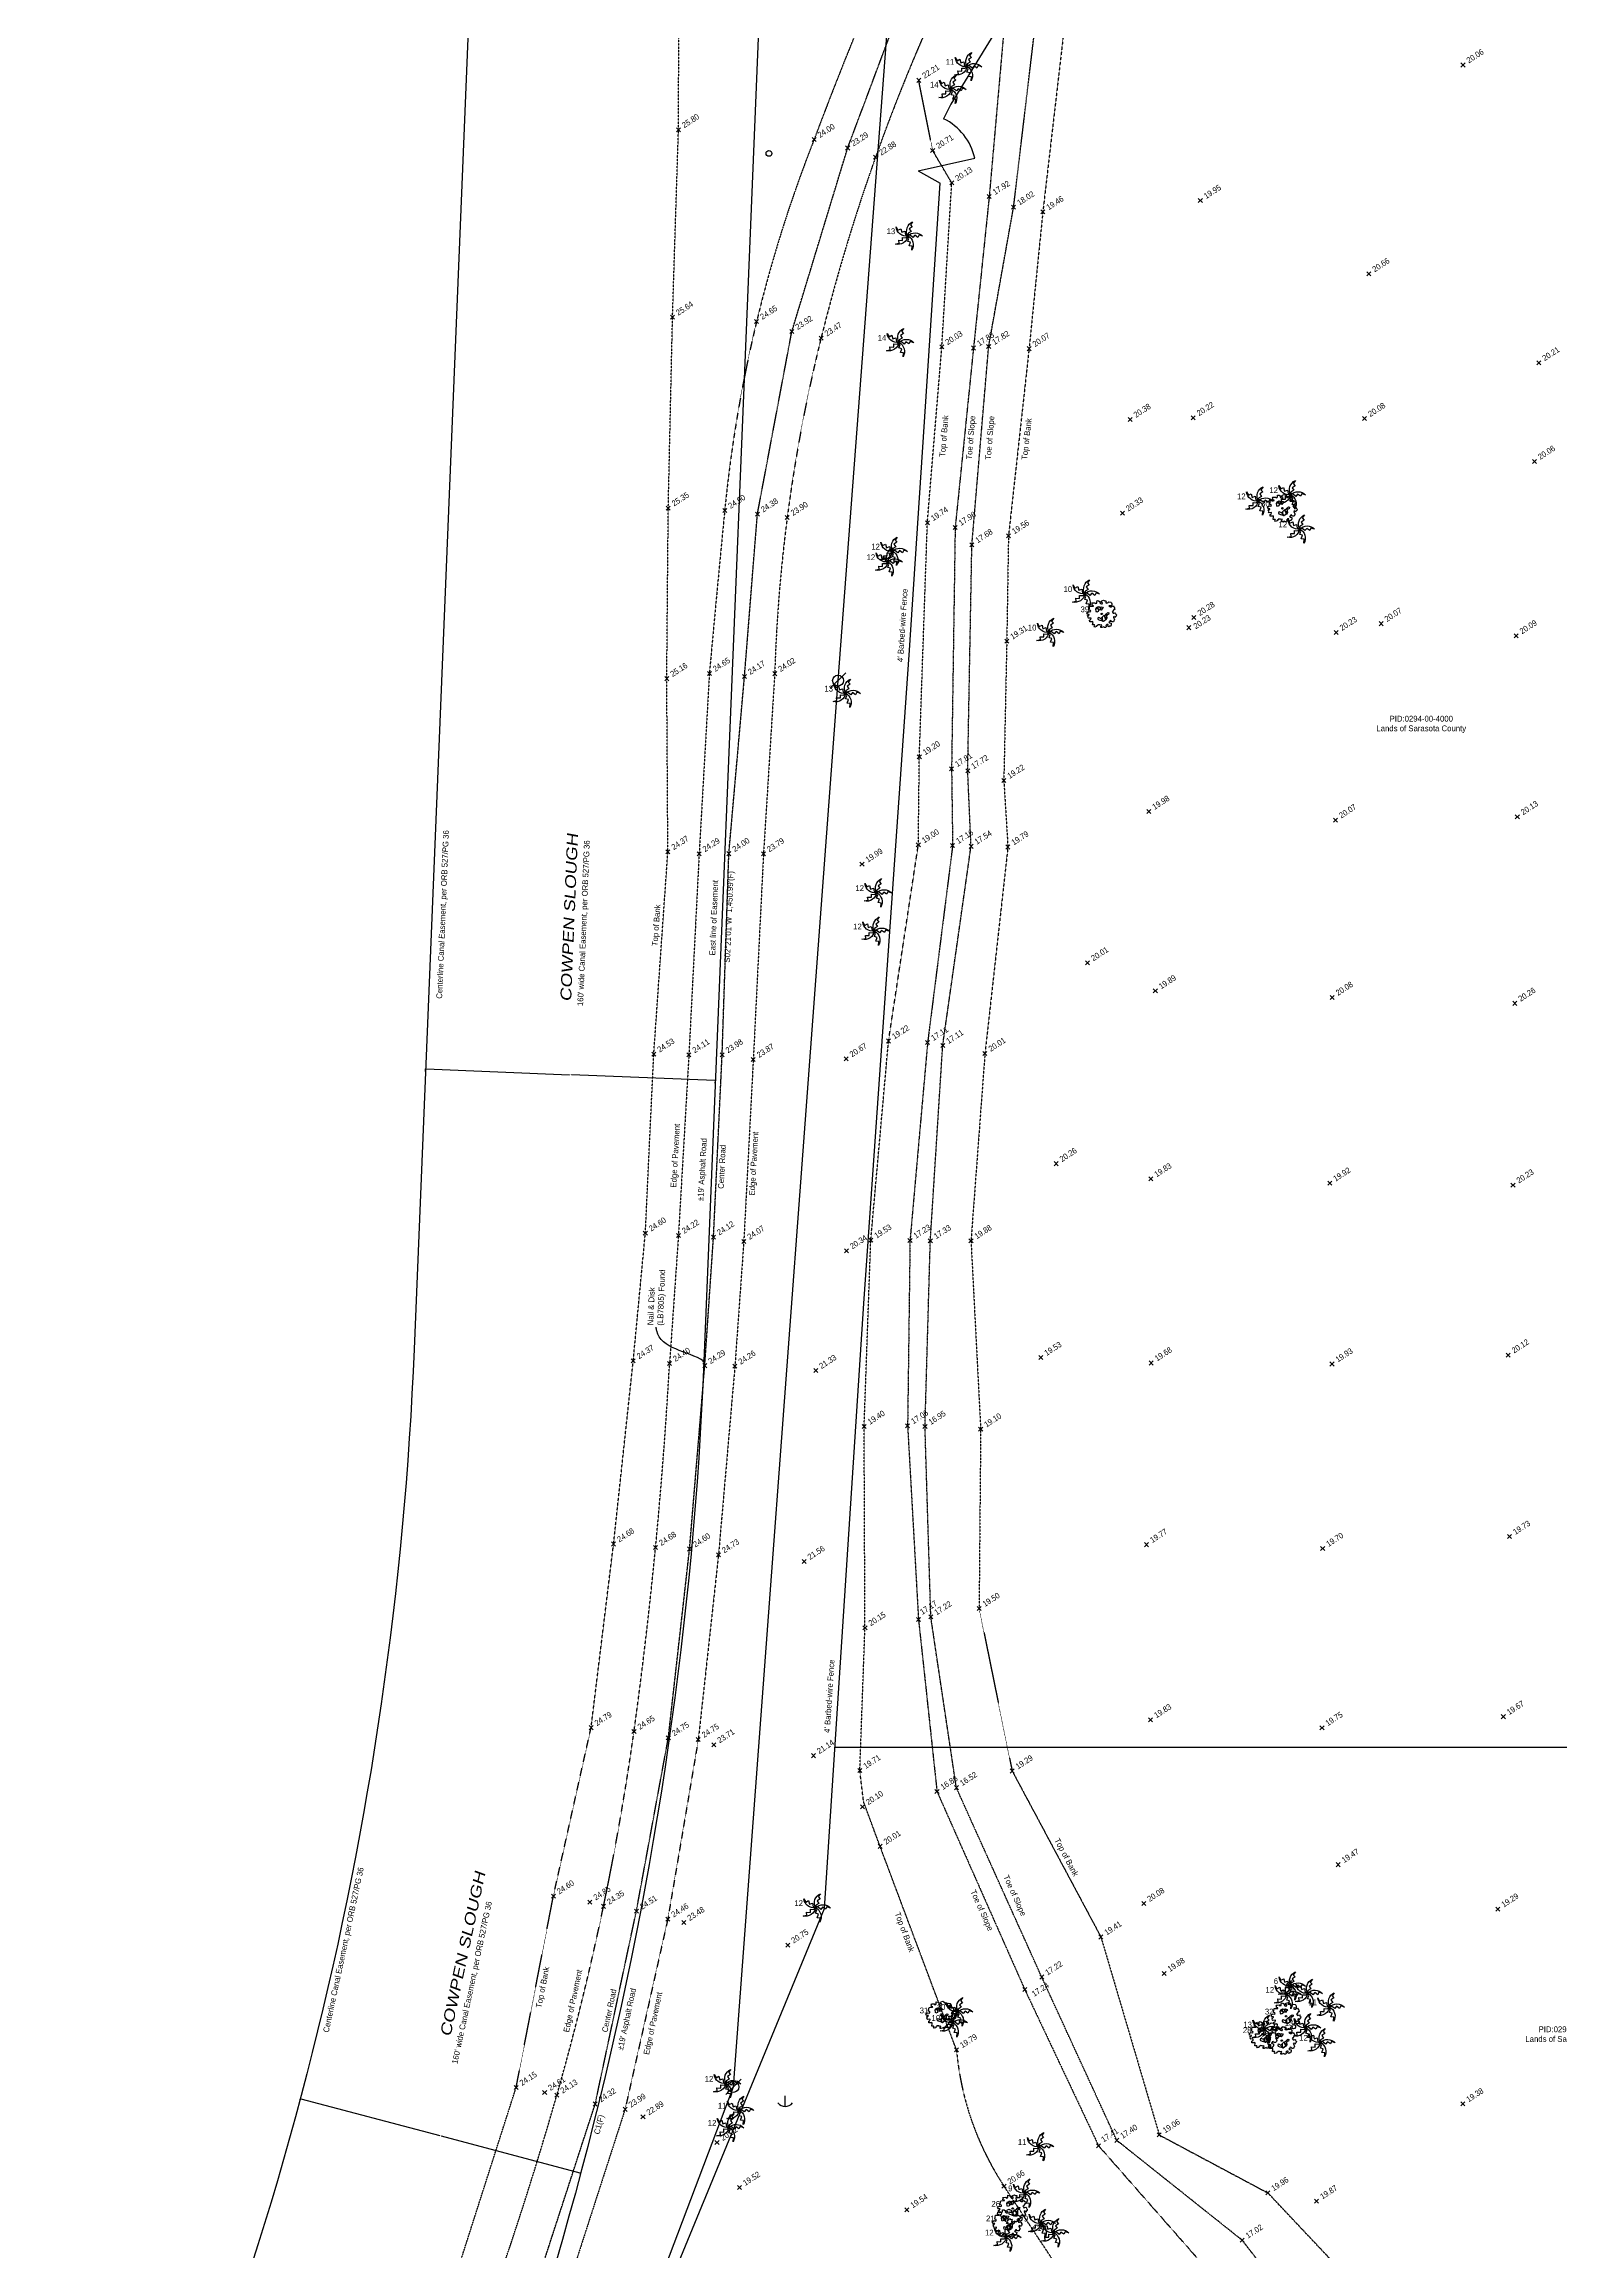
# Model space of a CAD drawing. Header units: inches. Extents: x -625442 to 34963, y -27993 to 66986.
# Drawn here: x -460520 to -455500, y 35919 to 43224 of the extents above; entities that cross this region are included whole.
import ezdxf
from ezdxf.enums import TextEntityAlignment as Align

# ---------------------------------------------------------------- set-up
doc = ezdxf.new("R2010")
doc.units = ezdxf.units.IN
doc.header["$LTSCALE"] = 0.5
doc.header["$MEASUREMENT"] = 0
doc.header["$PDMODE"] = 35
for name, pattern in [('CENTER2', [1.125, 0.75, -0.125, 0.125, -0.125]), ('DASHED2', [0.375, 0.25, -0.125]), ('DIVIDE2', [0.625, 0.25, -0.125, 0, -0.125, 0, -0.125])]:
    doc.linetypes.add(name, pattern=pattern)
for name, color, linetype in [('A-DOOR', 51, 'Continuous'), ('BOUNDARY', 7, 'Continuous'), ('CL_ROAD', 227, 'CENTER2'), ('EASEMENT', 7, 'Continuous'), ('EDGE OF PAVEMENT', 253, 'DASHED2'), ('FENCE', 7, 'FEN_LINE'), ('GUY WIRE', 10, 'Continuous'), ('OVERHEAD WIRE', 251, 'OHE_POWER_LINE'), ('POWER POLE WOODMARK', 2, 'Continuous'), ('SPOT ELEVATION TEXT', 252, 'Continuous'), ('SURVEY MONUMENTS', 1, 'Continuous'), ('TEXT', 7, 'Continuous'), ('TOE OF SLOPE', 36, 'DIVIDE2'), ('TOP OF BANK', 252, 'DASHED2'), ('Trees-Anno', 43, 'Continuous'), ('TreesMARK', 46, 'Continuous')]:
    doc.layers.add(name, color=color, linetype=linetype)
doc.styles.add('BLDG', font='IC-Romans.shx', dxfattribs={"width": 0.8})
doc.styles.add('BRG', font='swissc.ttf', dxfattribs={"width": 1.5, "oblique": 8})
doc.styles.add('ROMANS', font='ROMANS.SHX', dxfattribs={"height": 0.2})
doc.styles.get("Standard").update_dxf_attribs({"font": 'Arial.ttf'})
doc.styles.add('TXT', font='IC-Romans.shx')
doc.linetypes.add('FEN_LINE', pattern='A,0.5,-0.2,[" X ",Standard,S=0.1,R=0,X=-0.1,Y=-0.05],-0.25', length=0.95)
doc.linetypes.add('OHE_POWER_LINE', pattern='A,0.43,["OE",ROMANS,S=0.07,R=0,X=0,Y=-0.036398],0.009979,-0.121091', length=0.56107)
doc.dimstyles.new('20 SCALE', dxfattribs={"dimtxt": 1.6, "dimasz": 2, "dimexe": 0.18, "dimexo": 0.0625, "dimgap": 0.04, "dimtad": 0, "dimdec": 1, "dimzin": 0, "dimdsep": 46, "dimtxsty": 'BLDG', "dimcen": 0.09, "dimaunit": 1, "dimadec": 4, "dimazin": 0, "dimtfac": 1, "dimtdec": 1, "dimtofl": 0, "dimtmove": 2, "dimatfit": 3, "dimfxl": 1, "dimtolj": 1, "dimtzin": 0, "dimarcsym": 0})

# ---------------------------------------------------------------- blocks, each defined once
blk = doc.blocks.new('SPT10')
at = {"color": 0, "linetype": 'Continuous'}
for p, q in [((-0.35, -0.35), (0.35, 0.35)), ((0.35, -0.35), (-0.35, 0.35))]:
    blk.add_line(p, q, dxfattribs=at)
blk = doc.blocks.new('SPT4')
at = {"color": 0, "linetype": 'Continuous'}
blk.add_circle((0, 0), 0.5, dxfattribs=at)
blk = doc.blocks.new('SPT3')
at = {"color": 0, "linetype": 'ByBlock', "const_width": 0.25, "flags": 128}
blk.add_lwpolyline([(-0.125, 0, 1), (0.125, 0, 1)], format="xyb", close=True, dxfattribs=at)
blk = doc.blocks.new('TREE11')
at = {"linetype": 'Continuous'}
for p, q in [((-0.134, 0.178), (-0.184, 0.176)), ((-0.156, 0.177), (-0.179, 0.211)), ((-0.132, 0.24), (-0.134, 0.178)), ((-0.134, 0.178), (-0.103, 0.129)), ((-0.094, 0.242), (-0.047, 0.184)), ((-0.034, 0.247), (-0.058, 0.14)), ((0.006, -0.194), (-0.03, -0.231)), ((0.008, -0.119), (0.006, -0.244)), ((0.008, -0.167), (0.027, -0.23)), ((0.027, -0.23), (0.058, -0.256)), ((0.065, -0.059), (0.113, -0.104)), ((0.096, -0.089), (0.115, -0.156)), ((0.113, -0.104), (0.17, -0.108)), ((0.115, -0.156), (0.157, -0.173)), ((0.141, -0.107), (0.163, -0.133))]:
    blk.add_line(p, q, dxfattribs=at)
for points in [[(-0.04, 0.357), (-0.015, 0.344), (0.008, 0.351), (0.028, 0.361), (0.015, 0.389), (-0.027, 0.402), (-0.019, 0.434), (0.006, 0.451), (0.063, 0.474), (0.102, 0.449), (0.138, 0.447), (0.147, 0.41), (0.136, 0.393), (0.141, 0.378), (0.17, 0.37), (0.196, 0.378), (0.22, 0.391), (0.243, 0.415), (0.313, 0.402), (0.339, 0.381), (0.35, 0.351), (0.344, 0.329), (0.34, 0.28), (0.289, 0.282), (0.248, 0.275), (0.265, 0.252), (0.293, 0.244), (0.328, 0.244), (0.361, 0.265), (0.39, 0.275), (0.412, 0.246), (0.437, 0.224), (0.433, 0.195), (0.446, 0.154), (0.413, 0.148), (0.388, 0.092), (0.354, 0.079), (0.368, 0.058), (0.388, 0.027), (0.422, 0.031), (0.457, 0.043), (0.483, 0.016), (0.474, 0.001), (0.503, -0.026), (0.494, -0.071), (0.476, -0.084), (0.45, -0.136), (0.429, -0.087), (0.398, -0.104), (0.399, -0.119), (0.44, -0.196), (0.432, -0.226), (0.411, -0.238), (0.409, -0.268), (0.363, -0.268), (0.329, -0.255), (0.315, -0.23), (0.28, -0.238), (0.276, -0.273), (0.246, -0.282), (0.266, -0.303), (0.327, -0.315), (0.32, -0.365), (0.306, -0.423), (0.28, -0.423), (0.248, -0.44), (0.207, -0.421), (0.216, -0.36), (0.179, -0.362), (0.166, -0.381), (0.14, -0.4), (0.162, -0.419), (0.138, -0.464), (0.091, -0.464), (0.072, -0.441), (0.001, -0.467), (-0.033, -0.467), (-0.028, -0.422), (-0.003, -0.413), (-0.014, -0.379), (-0.063, -0.389), (-0.062, -0.374), (-0.141, -0.37), (-0.149, -0.404), (-0.177, -0.406), (-0.18, -0.435), (-0.24, -0.45), (-0.26, -0.42), (-0.236, -0.405), (-0.254, -0.38), (-0.315, -0.38), (-0.303, -0.291), (-0.316, -0.259), (-0.349, -0.272), (-0.418, -0.27), (-0.422, -0.212), (-0.383, -0.196), (-0.372, -0.151), (-0.384, -0.142), (-0.455, -0.151), (-0.484, -0.125), (-0.473, -0.106), (-0.49, -0.053), (-0.458, -0.053), (-0.439, -0.033), (-0.432, -0.017), (-0.493, -0.016), (-0.518, 0.028), (-0.497, 0.053), (-0.45, 0.082), (-0.409, 0.069), (-0.382, 0.08), (-0.388, 0.119), (-0.437, 0.131), (-0.412, 0.266), (-0.287, 0.27), (-0.282, 0.283), (-0.337, 0.3), (-0.331, 0.357), (-0.341, 0.379), (-0.305, 0.383), (-0.238, 0.387), (-0.216, 0.358), (-0.176, 0.368), (-0.17, 0.404), (-0.164, 0.459), (-0.113, 0.45), (-0.059, 0.418), (-0.073, 0.387)], [(-0.118, 0.258), (-0.067, 0.236), (-0.022, 0.249), (0.027, 0.23), (0.047, 0.196), (0.015, 0.181), (-0.022, 0.128), (-0.087, 0.145), (-0.114, 0.117), (-0.121, 0.09), (-0.174, 0.064), (-0.194, 0.1), (-0.201, 0.17), (-0.18, 0.224), (-0.136, 0.243)], [(0.014, -0.114), (0.079, -0.044), (0.118, -0.048), (0.163, 0.008), (0.206, 0.048), (0.241, 0.034), (0.227, -0.023), (0.185, -0.025), (0.166, -0.07), (0.171, -0.149), (0.145, -0.196), (0.088, -0.232), (0.048, -0.263), (-0.004, -0.237), (-0.053, -0.224), (-0.108, -0.207), (-0.126, -0.167), (-0.115, -0.115), (-0.029, -0.154)]]:
    blk.add_lwpolyline(points, close=True, dxfattribs=at)
blk.add_circle((0, 0), 0.0248, dxfattribs=at)
blk = doc.blocks.new('TR_PALM')
at = {"flags": 128}
blk.add_lwpolyline([(0, 0, -0.423359), (0.213, -0.004), (0.161, 0.014), (0.143, -0.022), (0.101, 0.009), (0.074, -0.024), (0.035, 0.008), (0, 0.001, -0.425081), (0.059, -0.206), (0.064, -0.148), (0.021, -0.143), (0.04, -0.091), (-0.001, -0.08), (0.016, -0.032), (0.001, 0, -0.432562), (-0.179, -0.119), (-0.124, -0.106), (-0.129, -0.064), (-0.075, -0.066), (-0.075, -0.022), (-0.024, -0.026), (0, 0, -0.439984), (-0.168, 0.13), (-0.142, 0.082), (-0.101, 0.103), (-0.088, 0.051), (-0.045, 0.066), (-0.035, 0.015), (-0.001, 0.001, -0.429715), (0.069, 0.202), (0.037, 0.16), (0.064, 0.129), (0.021, 0.1), (0.046, 0.063), (0.003, 0.038), (-0.001, 0.001)], format="xyb", dxfattribs=at)
blk = doc.blocks.new('TREE9')
at = {"xscale": 2.399999904, "yscale": 2.399999904, "zscale": 2.399999904}
blk.add_blockref('TR_PALM', (-0.001, -0.001), dxfattribs=at)
blk = doc.blocks.new('SPT28')
at = {"color": 0, "linetype": 'Continuous'}
blk.add_line((0.53, 0.53), (-0.53, -0.53), dxfattribs=at)
blk.add_circle((0, 0), 0.375, dxfattribs=at)
blk = doc.blocks.new('SPT51')
at = {"color": 0, "linetype": 'Continuous'}
blk.add_line((0, 0), (0, 0.375), dxfattribs=at)
blk.add_arc((0, 0.3125), 0.3125, 216.869898, 323.130102, dxfattribs=at)
blk = doc.blocks.new('*D761')
at = {"layer": 'DEFPOINTS', "color": 0, "transparency": 16777216}
for p in [(-459257.6, 39824.9), (-458298.4, 39785.5), (-458298.1, 39794.3)]:
    blk.add_point(p, dxfattribs=at)
at = {"layer": 'TEXT', "color": 0, "lineweight": -2, "transparency": 16777216}
for p, q in [((-459257.6, 39824.9), (-459257.2, 39833.8)), ((-459255.3, 39833.6), (-458780.5, 39814.1)), ((-458300.1, 39794.4), (-458774.8, 39813.8)), ((-458298.4, 39785.6), (-458298.1, 39794.5))]:
    blk.add_line(p, q, dxfattribs=at)
at = {"layer": 'TEXT', "color": 0, "transparency": 16777216}
for points in [[(-459255.2, 39833.9), (-459255.3, 39833.2), (-459257.3, 39833.6)], [(-458300, 39794.7), (-458300.1, 39794), (-458298.1, 39794.3)]]:
    blk.add_solid(points, dxfattribs=at)
at = {"layer": 'TEXT', "color": 0, "transparency": 16777216, "insert": (-458777.7, 39814), "char_height": 1.6, "attachment_point": 5, "rotation": 357.64962, "style": 'BLDG'}
blk.add_mtext("\\A1;960.0'", dxfattribs=at)
blk = doc.blocks.new('*D762')
at = {"layer": 'DEFPOINTS', "color": 0, "transparency": 16777216}
for p in [(-459672.4, 36423.5), (-459671.6, 36426.4), (-458744.7, 36176.3)]:
    blk.add_point(p, dxfattribs=at)
at = {"layer": 'TEXT', "color": 0, "lineweight": -2, "transparency": 16777216}
for p, q in [((-459672.3, 36423.6), (-459671.6, 36426.5)), ((-459669.7, 36425.8), (-459210.5, 36303.5)), ((-458745.9, 36179.6), (-459205.1, 36302)), ((-458744.7, 36176.4), (-458743.9, 36179.3))]:
    blk.add_line(p, q, dxfattribs=at)
at = {"layer": 'TEXT', "color": 0, "transparency": 16777216}
for points in [[(-459669.6, 36426.2), (-459669.8, 36425.5), (-459671.6, 36426.4)], [(-458745.8, 36180), (-458746, 36179.3), (-458744, 36179.1)]]:
    blk.add_solid(points, dxfattribs=at)
at = {"layer": 'TEXT', "color": 0, "transparency": 16777216, "insert": (-459207.8, 36302.7), "char_height": 1.6, "attachment_point": 5, "rotation": 345.07681, "style": 'BLDG'}
blk.add_mtext("\\A1;960.0'", dxfattribs=at)

msp = doc.modelspace()

# ---------------------------------------------------------------- linework, layer by layer
at = {"layer": 'A-DOOR', "ltscale": 0.5}
msp.add_line((-457627.00306, 42804.72653), (-457439.68169, 42846.85374), dxfattribs=at)
msp.add_arc((-457627.00306, 42804.72653), 192, 12.67453218, 63.966739828, dxfattribs=at)
at = {"layer": 'BOUNDARY'}
msp.add_lwpolyline([(-455220.80268, 64043.88481), (-455998.24827, 63093.9977, 0.1626301766), (-458581.27069, 56302.95768), (-459295.33756, 38905.7259, -0.1030827088), (-460436.51138, 34369.63044), (-464041.13928, 26943.56825, -0.0480698895), (-465759.29655, 24128.35616), (-472751.13138, 14816.23434, -0.0821429728), (-475452.61013, 12233.93995), (-476282.58151, 11667.43194, -0.0683606838), (-479075.16348, 10275.42918), (-484667.80823, 8385.33493, -0.0559828453), (-486544.08142, 7977.44989), (-486582.75851, 7973.48282, 0.1646773725), (-490598.35836, 6138.4667), (-491667.98157, 5131.84879, 0.0898707178), (-494097.89113, 1844.09453)], format="xyb", dxfattribs=at)
at = {"layer": 'CL_ROAD'}
msp.add_lwpolyline([(-458926.27925, 35700.16904), (-458695.84047, 36408.25936), (-458559.69212, 37045.92477), (-458453.80653, 37619.86519), (-458383.53187, 38244.59365), (-458333.32313, 38851.31957), (-458304.36464, 39276.83855), (-458275.81935, 39879.6829), (-458253.57625, 40545.44465), (-458201.82979, 41131.75021), (-458159.04233, 41669.09914), (-458045.20839, 42272.9492), (-457860.33237, 42880.48294), (-457673.76013, 43378.02317), (-457413.99095, 43910.06809), (-457157.20652, 44420.2183), (-456872.01844, 44922.55196), (-456553.58045, 45457.47802), (-456239.18243, 46008.81911), (-455926.08557, 46522.71261), (-455621.94092, 47050.88259), (-455305.62095, 47595.29319), (-454036.78983, 49768.75315)], dxfattribs=at)
at = {"layer": 'EASEMENT'}
msp.add_lwpolyline([(-455255.35094, 62485.96518, 0.1626301766), (-457622.07832, 56263.58777), (-458336.14519, 38866.35599, -0.1030827088), (-459572.87769, 33950.42063), (-463177.50559, 26524.35845, -0.0480698895), (-464991.60308, 23551.94768), (-471983.43791, 14239.82586, -0.0821429728), (-474911.40353, 11441.03679), (-475741.37491, 10874.52878, -0.0683606838), (-478767.79985, 9365.96362), (-484360.4446, 7475.86938, -0.0559828453), (-486446.12912, 7022.46018), (-486484.80621, 7018.49311, 0.1646773725), (-489940.43815, 5439.36656), (-491010.06136, 4432.74865, 0.0898707178), (-493236.49712, 1420.3017)], format="xyb", dxfattribs=at)
at = {"layer": 'EDGE OF PAVEMENT'}
for points in [[(-454126.03137, 49815.05544), (-455404.29911, 47667.05527), (-455728.07342, 47109.8747), (-456024.20693, 46595.50857), (-456333.98377, 46062.46539), (-456643.12442, 45537.00442), (-456959.83065, 44972.50398), (-457243.67133, 44478.09927), (-457522.69639, 43953.73989, 0.0244675236), (-457971.5011, 42908.22346, 0.0696473211), (-458267.30235, 41681.14227, 0.0018482542), (-458318.04177, 41141.68924), (-458351.95495, 40545.1337), (-458385.86374, 39879.72089), (-458420.53965, 39282.29883), (-458449.84846, 38858.60696, -0.020264375), (-458567.42077, 37640.92735, -0.0347797145), (-458822.87531, 36437.17716, -0.0154318935), (-459047.19097, 35735.71479)], [(-453949.1308, 49711.13197), (-455211.73491, 47549.47203), (-455539.347, 46988.94751), (-455841.96208, 46472.3327), (-456147.71419, 45951.06432), (-456465.27932, 45412.48266), (-456781.02202, 44868.77143), (-457069.99376, 44369.07286), (-457324.57094, 43870.75507), (-457569.20465, 43342.64368, 0.0456846101), (-457948.50551, 42251.3298, 0.0533268061), (-458101.80605, 41141.1948), (-458139.00262, 40544.77147), (-458172.80801, 39864.23708), (-458204.18749, 39262.33797), (-458233.66771, 38849.20377), (-458287.93025, 38225.18856), (-458354.76576, 37614.2281), (-458455.73223, 37019.90161), (-458597.1404, 36390.54701), (-458832.59079, 35661.54562)]]:
    msp.add_lwpolyline(points, format="xyb", dxfattribs=at)
at = {"layer": 'FENCE'}
msp.add_line((-457902.57018, 37588.84306), (-454150.56715, 37588.84306), dxfattribs=at)
for points in [[(-455628.58849, 46274.53893), (-457346.9072, 43305.86017), (-457519.28252, 43025.26136), (-457542.73564, 42977.2461)], [(-458993.44115, 30824.50645), (-460360.9494, 31239.60012), (-459303.64875, 33777.85477), (-458562.07734, 35537.54031), (-457937.55289, 37055.09066), (-457806.37529, 39056.54679), (-457655.26042, 41219.26017), (-457554.34276, 42763.95999)], [(-457627.00306, 42804.72653), (-457554.34276, 42763.95999)]]:
    msp.add_lwpolyline(points, dxfattribs=at)
at = {"layer": 'OVERHEAD WIRE'}
msp.add_lwpolyline([(-456603.2799, 30334.37478), (-459965.50712, 31904.49087), (-458238.50498, 36464.53545), (-457892.33383, 41118.22265), (-457570.38244, 45371.53407)], dxfattribs=at)
at = {"layer": 'TOE OF SLOPE'}
for points in [[(-456243.04846, 35557.48061), (-456554.76097, 35957.38258), (-456969.7494, 36287.87307), (-457218.15437, 36828.33877), (-457500.65129, 37454.87388), (-457585.16022, 38019.79661), (-457604.40933, 38649.70463), (-457586.85261, 39264.62612), (-457545.81302, 39910.27668), (-457452.1092, 40569.79594), (-457463.12521, 40819.85115), (-457449.27878, 41567.32125), (-457393.72404, 42223.31226), (-457311.18315, 42684.98895), (-457241.67457, 43268.32996), (-457072.36569, 43686.64288), (-456755.88287, 43899.92493), (-456376.2727, 43873.11209), (-455789.21613, 43844.4665), (-455528.41018, 43772.98188)], [(-457338.56477, 43327.13034), (-457391.94622, 42719.68814), (-457443.9908, 42218.79365), (-457504.64196, 41624.92219), (-457516.52424, 40826.49475), (-457513.02105, 40572.2628), (-457595.80126, 39920.44142), (-457654.08359, 39265.89481), (-457662.07129, 38652.15829), (-457626.01447, 38011.07634), (-457564.70652, 37442.05452), (-457274.3168, 36786.80141), (-457030.02076, 36269.88762), (-456624.70658, 35808.29825)]]:
    msp.add_lwpolyline(points, dxfattribs=at)
at = {"layer": 'TOP OF BANK'}
for points in [[(-459177.25322, 35776.08766), (-458957.64349, 36462.59911), (-458834.24625, 37096.32899), (-458709.5107, 37653.44033), (-458635.08596, 38261.29187), (-458569.98213, 38867.27201), (-458529.93423, 39289.75173), (-458502.09804, 39881.91553), (-458455.34826, 40551.90319), (-458459.12161, 41124.65555), (-458454.11944, 41689.03926), (-458439.99549, 42320.36677), (-458420.33686, 42940.89611), (-458418.86035, 43344.05874), (-458398.58727, 43898.1151)], [(-457147.22242, 43249.04301), (-457214.51502, 42669.28126), (-457260.07486, 42216.49218), (-457328.1875, 41597.11566), (-457333.87618, 41248.42889), (-457343.61526, 40787.83696), (-457330.05528, 40567.54929), (-457406.04393, 39884.59469), (-457452.26662, 39264.61154), (-457420.24953, 38641.51166), (-457425.43995, 38047.61921), (-457316.05855, 37510.12092), (-457022.33877, 36960.74134), (-456829.10914, 36305.77726), (-456470.02823, 36114.20339), (-455658.28989, 35253.11098)]]:
    msp.add_lwpolyline(points, dxfattribs=at)
msp.add_lwpolyline([(-456971.78602, 35575.20639), (-457343.06698, 36136.52075, -0.1251289823), (-457500.25071, 36587.43409), (-457753.09024, 37260.71636), (-457807.6403, 37408.18184), (-457820.16355, 37511.38742), (-457803.10137, 37984.1055), (-457805.91432, 38650.3997), (-457783.8878, 39266.50555), (-457725.13098, 39925.56248), (-457626.54382, 40574.30943), (-457623.2655, 40865.85327), (-457596.59876, 41640.55164), (-457548.77751, 42222.88143), (-457515.88104, 42765.20181), (-457579.00635, 42872.22814), (-457625.21677, 43104.50261)], format="xyb", dxfattribs=at)

# ---------------------------------------------------------------- block references
at = {"layer": 'GUY WIRE', "xscale": 96, "yscale": 96, "zscale": 96}
msp.add_blockref('SPT51', (-458067.03299, 36399.67829), dxfattribs=at)
at = {"layer": 'POWER POLE WOODMARK', "xscale": 48, "yscale": 48, "zscale": 48}
for p in [(-457892.33383, 41118.22265), (-458238.50498, 36464.53545)]:
    msp.add_blockref('SPT28', p, dxfattribs=at)
at = {"layer": 'SPOT ELEVATION TEXT', "xscale": 19.2, "yscale": 19.2, "zscale": 19.2}
for p in [(-457625.21677, 43104.50261), (-455824.01325, 43155.26095), (-458420.33686, 42940.89611), (-457971.5011, 42908.22346), (-457860.33237, 42880.48294), (-457768.14236, 42850.1181), (-457579.00635, 42872.22814), (-457515.88104, 42765.20181), (-457391.94622, 42719.68814), (-457311.18315, 42684.98895), (-457214.51502, 42669.28126), (-456693.16585, 42706.38611), (-456135.71767, 42463.96317), (-458439.99549, 42320.36677), (-458161.68069, 42306.85911), (-458045.20839, 42272.9492), (-457948.50551, 42251.3298), (-457548.77751, 42222.88143), (-457443.9908, 42218.79365), (-457393.72404, 42223.31226), (-457260.07486, 42216.49218), (-455573.15688, 42169.93081), (-456925.89372, 41982.13604), (-456716.69608, 41987.9041), (-456149.59099, 41985.12154), (-455587.59821, 41843.37743), (-458454.11944, 41689.03926), (-458267.30235, 41681.14227), (-458159.04233, 41669.09914), (-458060.47867, 41657.61749), (-457596.59876, 41640.55164), (-456951.04006, 41672.23474), (-457504.64196, 41624.92219), (-457449.27878, 41567.32125), (-457328.1875, 41597.11566), (-456731.76457, 41293.40371), (-456714.31948, 41326.58433), (-456243.67076, 41277.1202), (-456095.19572, 41306.51092), (-457333.87618, 41248.42889), (-455647.92957, 41266.16327), (-458459.12161, 41124.65555), (-458318.04177, 41141.68924), (-458201.82979, 41131.75021), (-458101.80605, 41141.1948), (-457623.2655, 40865.85327), (-457516.52424, 40826.49475), (-457463.12521, 40819.85115), (-457343.61526, 40787.83696), (-456863.87917, 40685.18159), (-456245.59934, 40656.69754), (-455644.07057, 40667.63691), (-458455.34826, 40551.90319), (-458351.95495, 40545.1337), (-458253.57625, 40545.44465), (-458139.00262, 40544.77147), (-457626.54382, 40574.30943), (-457513.02105, 40572.2628), (-457452.1092, 40569.79594), (-457330.05528, 40567.54929), (-457812.94175, 40510.68439), (-457066.2568, 40184.33113), (-456842.17037, 40091.59321), (-456256.69215, 40069.68212), (-455652.52072, 40050.18093), (-458502.09804, 39881.91553), (-458385.86374, 39879.72089), (-458275.81935, 39879.6829), (-457725.13098, 39925.56248), (-457595.80126, 39920.44142), (-457545.81302, 39910.27668), (-457406.04393, 39884.59469), (-458172.80801, 39864.23708), (-457865.38512, 39866.27867), (-457170.64284, 39519.68586), (-456857.15175, 39469.41071), (-456264.93915, 39454.96233), (-455658.50471, 39448.9102), (-458529.93423, 39289.75173), (-458420.53965, 39282.29883), (-458304.36464, 39276.83855), (-458204.18749, 39262.33797), (-457864.54147, 39231.02443), (-457783.8878, 39266.50555), (-457654.08359, 39265.89481), (-457586.85261, 39264.62612), (-457452.26662, 39264.61154), (-458569.98213, 38867.27201), (-458449.84846, 38858.60696), (-457221.14575, 38878.16273), (-456855.71847, 38860.06108), (-455674.30935, 38886.39314), (-458333.32313, 38851.31957), (-458233.66771, 38849.20377), (-457966.17206, 38835.0134), (-456257.46699, 38856.73615), (-457805.91432, 38650.3997), (-457662.07129, 38652.15829), (-457604.40933, 38649.70463), (-457420.24953, 38641.51166), (-455669.84156, 38286.2036), (-458635.08596, 38261.29187), (-458496.19473, 38249.63396), (-458383.53187, 38244.59365), (-458287.93025, 38225.18856), (-458004.76828, 38203.1018), (-456871.28569, 38259.02347), (-456288.33588, 38246.29758), (-457803.10137, 37984.1055), (-457626.01447, 38011.07634), (-457585.16022, 38019.79661), (-457425.43995, 38047.61921), (-455690.53285, 37689.81531), (-458709.5107, 37653.44033), (-458567.42077, 37640.92735), (-458453.80653, 37619.86519), (-456857.76534, 37679.22536), (-456290.61674, 37653.26362), (-458354.76576, 37614.2281), (-458303.31854, 37596.42705), (-457973.58824, 37560.77926), (-457820.16355, 37511.38742), (-457316.05855, 37510.12092), (-457564.70652, 37442.05452), (-457500.65129, 37454.87388), (-457811.35915, 37391.88679), (-457753.09024, 37260.71636), (-456236.93595, 37200.13252), (-458834.24625, 37096.32899), (-458713.28024, 37076.46977), (-458668.41577, 37062.15244), (-458559.69212, 37045.92477), (-456880.60031, 37071.43142), (-455708.55641, 37052.96585), (-458455.73223, 37019.90161), (-458402.49024, 37008.33689), (-457022.33877, 36960.74134), (-458058.72364, 36934.01162), (-457218.15437, 36828.33877), (-456813.33078, 36839.85382), (-457274.3168, 36786.80141), (-457500.25071, 36587.43409), (-458957.64349, 36462.59911), (-458863.19417, 36446.31727), (-458822.87531, 36437.17716), (-458695.84047, 36408.25936), (-458597.1404, 36390.54701), (-455824.76701, 36408.31453), (-458537.65104, 36365.35884), (-456829.10914, 36305.77726), (-458292.87735, 36280.5045), (-457030.02076, 36269.88762), (-456969.7494, 36287.87307), (-458218.45231, 36131.96439), (-457343.06698, 36136.52075), (-456470.02823, 36114.20339), (-456308.36228, 36087.07501), (-457664.38088, 36057.90614), (-456554.76097, 35957.38258)]:
    msp.add_blockref('SPT10', p, dxfattribs=at)
at = {"layer": 'SURVEY MONUMENTS', "xscale": 19.2, "yscale": 19.2, "zscale": 19.2}
for name, p in [('SPT4', (-458120.7885, 42862.55995)), ('SPT3', (-458336.81359, 38866.42689))]:
    msp.add_blockref(name, p, dxfattribs=at)
at = {"layer": 'TreesMARK', "color": 46, "xscale": 96, "yscale": 96, "zscale": 96}
for name, p in [('TREE9', (-457465.44407, 43150.31933)), ('TREE9', (-457517.59372, 43074.87555)), ('TREE9', (-457661.23308, 42589.86986)), ('TREE9', (-457690.65275, 42237.29886)), ('TREE9', (-456501.37812, 41712.8763)), ('TREE11', (-456421.6081, 41688.24634)), ('TREE9', (-456394.3464, 41733.44897)), ('TREE9', (-456364.15255, 41619.95569)), ('TREE9', (-457711.87201, 41546.3776)), ('TREE9', (-457727.48435, 41511.30419)), ('TREE9', (-457075.47327, 41405.42422)), ('TREE11', (-457019.36926, 41338.72721)), ('TREE9', (-457193.69546, 41278.22695)), ('TREE9', (-457867.10066, 41076.33467)), ('TREE9', (-457764.38966, 40416.43006)), ('TREE9', (-457771.67575, 40289.55275)), ('TREE9', (-457966.40871, 37057.66318)), ('TREE9', (-456394.0702, 36799.23055)), ('TREE9', (-456337.75847, 36775.05567)), ('TREE11', (-457551.63484, 36702.45419)), ('TREE9', (-457495.24746, 36713.64462)), ('TREE9', (-456407.14208, 36770.73361)), ('TREE9', (-456265.60948, 36729.40657)), ('TREE9', (-457512.50801, 36677.37375)), ('TREE11', (-456482.18666, 36636.97286)), ('TREE9', (-456480.56151, 36655.58746)), ('TREE11', (-456409.23491, 36698.77803)), ('TREE9', (-456343.79453, 36660.82666)), ('TREE11', (-456423.69232, 36617.96195)), ('TREE9', (-456295.68505, 36611.96235)), ('TREE9', (-458263.22084, 36476.31415)), ('TREE9', (-458219.49434, 36387.54538)), ('TREE9', (-458253.03857, 36330.75546)), ('TREE9', (-457226.71282, 36267.2768)), ('TREE11', (-457314.3022, 36062.50693)), ('TREE9', (-457273.06701, 36113.5952)), ('TREE11', (-457331.90752, 36014.39263)), ('TREE9', (-457221.00982, 36013.56909)), ('TREE9', (-457177.5635, 35982.38138)), ('TREE9', (-457335.68074, 35967.68262))]:
    msp.add_blockref(name, p, dxfattribs=at)

# ---------------------------------------------------------------- texts
at = {"layer": 'SPOT ELEVATION TEXT', "style": 'BLDG', "width": 0.8}
for s, p in [('20.06', (-455778.90107, 43176.86077)), ('22.21', (-457580.10459, 43126.10243)), ('25.80', (-458375.22469, 42962.49592)), ('24.00', (-457926.38892, 42929.82328)), ('23.29', (-457815.2202, 42902.08275)), ('22.88', (-457723.03019, 42871.71792)), ('20.71', (-457533.89418, 42893.82795)), ('20.13', (-457470.76887, 42786.80162)), ('17.92', (-457346.83404, 42741.28795)), ('19.95', (-456648.05367, 42727.98592)), ('18.02', (-457266.07098, 42706.58876)), ('19.46', (-457169.40284, 42690.88108)), ('20.66', (-456090.6055, 42485.56298)), ('25.64', (-458394.88332, 42341.96658)), ('24.65', (-458116.56851, 42328.45892)), ('23.92', (-458000.09621, 42294.54901)), ('23.47', (-457903.39333, 42272.92961)), ('20.03', (-457503.66534, 42244.48124)), ('17.83', (-457398.87862, 42240.39346)), ('17.82', (-457348.61187, 42244.91207)), ('20.07', (-457214.96268, 42238.09199)), ('20.21', (-455528.0447, 42191.53063)), ('20.38', (-456880.78154, 42003.73585)), ('20.22', (-456671.5839, 42009.50392)), ('20.08', (-456104.47881, 42006.72136)), ('20.06', (-455542.48604, 41864.97724)), ('25.35', (-458409.00726, 41710.63908)), ('24.90', (-458222.19018, 41702.74208)), ('24.38', (-458113.93015, 41690.69895)), ('20.33', (-456905.92788, 41693.83456)), ('23.90', (-458015.36649, 41679.2173)), ('19.74', (-457551.48658, 41662.15145)), ('17.96', (-457459.52979, 41646.522)), ('19.56', (-457283.07532, 41618.71548)), ('17.68', (-457404.1666, 41588.92106)), ('20.28', (-456669.2073, 41348.18414)), ('20.07', (-456050.08355, 41328.11073)), ('19.31', (-457288.764, 41270.0287)), ('20.23', (-456682.46393, 41304.53373)), ('20.23', (-456198.55858, 41298.72001)), ('20.09', (-455602.81739, 41287.76309)), ('25.16', (-458414.00944, 41146.25537)), ('24.65', (-458272.9296, 41163.28905)), ('24.17', (-458156.71761, 41153.35003)), ('24.02', (-458056.69388, 41162.79461)), ('19.20', (-457578.15332, 40887.45308)), ('17.81', (-457471.41206, 40848.09457)), ('17.72', (-457418.01304, 40841.45096)), ('19.22', (-457298.50309, 40809.43677)), ('19.98', (-456818.76699, 40706.7814)), ('20.07', (-456200.48717, 40678.29735)), ('20.13', (-455598.95839, 40689.23673)), ('19.00', (-457581.43165, 40595.90925)), ('17.16', (-457467.90888, 40593.86261)), ('17.54', (-457406.99703, 40591.39575)), ('19.79', (-457284.94311, 40589.1491)), ('24.37', (-458410.23608, 40573.50301)), ('24.29', (-458306.84278, 40566.73351)), ('24.00', (-458208.46407, 40567.04446)), ('23.79', (-458093.89044, 40566.37128)), ('19.99', (-457767.82958, 40532.2842)), ('20.01', (-457021.14463, 40205.93094)), ('19.89', (-456797.05819, 40113.19302)), ('20.08', (-456211.57998, 40091.28193)), ('20.26', (-455607.40855, 40071.78074)), ('19.22', (-457680.01881, 39947.16229)), ('17.11', (-457550.68909, 39942.04123)), ('17.11', (-457500.70084, 39931.87649)), ('24.53', (-458456.98587, 39903.51535)), ('24.11', (-458340.75157, 39901.32071)), ('23.98', (-458230.70717, 39901.28271)), ('23.87', (-458127.69583, 39885.83689)), ('20.67', (-457820.27295, 39887.87849)), ('20.01', (-457360.93175, 39906.1945)), ('20.26', (-457125.53066, 39541.28568)), ('19.83', (-456812.03957, 39491.01053)), ('19.92', (-456219.82698, 39476.56214)), ('20.23', (-455613.39253, 39470.51002)), ('24.60', (-458484.82206, 39311.35154)), ('24.22', (-458375.42747, 39303.89864)), ('24.12', (-458259.25246, 39298.43836)), ('24.07', (-458159.07532, 39283.93779)), ('19.53', (-457738.77563, 39288.10536)), ('17.23', (-457608.97142, 39287.49463)), ('17.33', (-457541.74044, 39286.22593)), ('19.88', (-457407.15445, 39286.21135)), ('20.34', (-457819.4293, 39252.62424)), ('24.37', (-458524.86996, 38888.87182)), ('24.40', (-458404.73628, 38880.20677)), ('24.29', (-458288.21095, 38872.91938)), ('24.26', (-458188.55554, 38870.80358)), ('21.33', (-457921.05988, 38856.61322)), ('19.53', (-457176.03357, 38899.76255)), ('19.68', (-456810.6063, 38881.66089)), ('19.93', (-456212.35482, 38878.33597)), ('20.12', (-455629.19718, 38907.99295)), ('19.40', (-457760.80214, 38671.99951)), ('17.06', (-457616.95911, 38673.7581)), ('16.95', (-457559.29715, 38671.30445)), ('19.10', (-457375.13736, 38663.11147)), ('24.68', (-458589.97378, 38282.89168)), ('24.68', (-458451.08256, 38271.23377)), ('24.60', (-458338.41969, 38266.19347)), ('19.77', (-456826.17352, 38280.62328)), ('19.70', (-456243.2237, 38267.8974)), ('19.73', (-455624.72939, 38307.80341)), ('24.73', (-458242.81808, 38246.78837)), ('21.56', (-457959.6561, 38224.70161)), ('17.17', (-457587.54936, 38043.01458)), ('17.22', (-457540.04805, 38041.39642)), ('19.50', (-457380.32778, 38069.21903)), ('20.15', (-457757.98919, 38005.70531)), ('24.79', (-458664.39853, 37675.04014)), ('19.83', (-456812.65317, 37700.82518)), ('19.75', (-456245.50456, 37674.86343)), ('19.67', (-455645.42067, 37711.41512)), ('24.65', (-458522.3086, 37662.52716)), ('24.75', (-458408.69435, 37641.465)), ('24.75', (-458309.65359, 37635.82791)), ('23.71', (-458258.20636, 37618.02687)), ('21.14', (-457928.47607, 37582.37908)), ('19.71', (-457775.05137, 37532.98723)), ('19.29', (-457270.94638, 37531.72073)), ('16.86', (-457519.59434, 37463.65434)), ('16.52', (-457455.53911, 37476.47369)), ('20.10', (-457766.24697, 37413.4866)), ('20.01', (-457707.97806, 37282.31617)), ('19.47', (-456191.82378, 37221.73233)), ('24.60', (-458789.13408, 37117.9288)), ('24.85', (-458668.16807, 37098.06958)), ('24.35', (-458623.3036, 37083.75225)), ('20.08', (-456835.48814, 37093.03124)), ('24.51', (-458514.57994, 37067.52459)), ('24.46', (-458410.62006, 37041.50142)), ('23.48', (-458357.37807, 37029.9367)), ('19.29', (-455663.44424, 37074.56566)), ('20.75', (-458013.61146, 36955.61143)), ('19.41', (-456977.22659, 36982.34115)), ('17.22', (-457173.0422, 36849.93859)), ('19.88', (-456768.21861, 36861.45364)), ('17.24', (-457217.46049, 36779.16089)), ('19.79', (-457455.13853, 36609.03391)), ('24.15', (-458912.53132, 36484.19892)), ('24.61', (-458818.082, 36467.91709)), ('24.13', (-458777.76314, 36458.77698)), ('24.32', (-458650.7283, 36429.85917)), ('19.38', (-455779.65484, 36429.91434)), ('23.99', (-458552.02822, 36412.14682)), ('22.89', (-458492.53887, 36386.95865)), ('20.22', (-458247.76517, 36302.10431)), ('17.41', (-456987.89493, 36297.22956)), ('17.40', (-456924.63722, 36309.47288)), ('19.06', (-456783.99697, 36327.37708)), ('19.52', (-458173.34014, 36153.5642)), ('20.66', (-457297.9548, 36158.12056)), ('19.96', (-456424.91605, 36135.8032)), ('19.54', (-457619.2687, 36079.50596)), ('19.87', (-456263.2501, 36108.67483)), ('17.02', (-456509.6488, 35978.98239))]:
    msp.add_text(s, height=19.2, rotation=33, dxfattribs=at).set_placement(p, align=Align.CENTER)
at = {"layer": 'TEXT'}
for s, insert, char_height, attachment_point, rotation, style in [('Top of Bank', (-457557.23853, 41859.14417), 19.2, 1, 85.305372728, 'TXT'), ('Toe of Slope', (-457468.73248, 41850.45834), 19.2, 1, 85.305372728, 'TXT'), ('Toe of Slope', (-457405.78492, 41849.80947), 19.2, 1, 85.305372728, 'TXT'), ('Top of Bank', (-457285.45214, 41849.80947), 19.2, 1, 83.724418084, 'TXT'), ("4' Barbed-wire Fence", (-457696.73608, 41180.19311), 19.2, 1, 86.262088915, 'TXT'), ('Centerline Canal Easement, per ORB 527/PG 36', (-459210.45979, 40344.73485), 19.2, 2, 87.649622287, 'TXT'), ('COWPEN SLOUGH', (-458800.13277, 40335.08429), 36, 2, 87.649622287, 'BRG'), ("160' wide Canal Easement, per ORB 527/PG 36", (-458744.04915, 40315.79002), 19.2, 2, 87.649622287, 'TXT'), ('S02°21\'01"W  1,450.99\'(F)', (-458262.97918, 40337.02897), 19.2, 2, 87.649622287, 'TXT'), ('East line of Easement', (-458313.11757, 40333.86819), 19.2, 2, 87.649622287, 'TXT'), ('Top of Bank', (-458508.68899, 40240.1362), 19.2, 1, 86.008537121, 'TXT'), ('Edge of Pavement', (-458447.03774, 39441.36453), 19.2, 1, 86.678133371, 'TXT'), ("%%P19' Asphalt Road", (-458357.70658, 39396.29686), 19.2, 1, 86.678133371, 'TXT'), ('Edge of Pavement', (-458187.3902, 39415.33727), 19.2, 1, 86.678133371, 'TXT'), ('Center Road', (-458289.89986, 39437.02725), 19.2, 1, 87.289011675, 'TXT'), ('Nail & Disk \\P(LB7805) Found ', (-458523.02035, 38985.4548), 19.2, 1, 87.649622287, 'TXT'), ("4' Barbed-wire Fence", (-457938.77581, 37636.89244), 19.2, 1, 86.262088915, 'TXT'), ('Top of Bank', (-457160.25819, 37290.42396), 19.2, 1, 298.130701124, 'TXT'), ('Centerline Canal Easement, per ORB 527/PG 36', (-459596.88242, 36647.39785), 19.2, 1, 77.947708172, 'TXT'), ('COWPEN SLOUGH', (-459151.94505, 36908.81887), 36, 2, 77.947777778, 'BRG'), ('Toe of Slope', (-457437.32325, 37119.40492), 19.2, 1, 294.270023201, 'TXT'), ('Toe of Slope', (-457328.13918, 37168.31731), 19.2, 1, 294.270023201, 'TXT'), ("160' wide Canal Easement, per ORB 527/PG 36", (-459170.8504, 36543.47587), 19.2, 1, 77.947708172, 'TXT'), ('Top of Bank', (-457687.26016, 37045.66229), 19.2, 1, 290.582800524, 'TXT'), ('Top of Bank', (-458892.8809, 36728.29805), 19.2, 1, 78.981477334, 'TXT'), ('Edge of Pavement', (-458801.75048, 36647.71776), 19.2, 1, 77.947708172, 'TXT'), ('Center Road', (-458674.2861, 36648.01536), 19.2, 1, 77.947708172, 'TXT'), ("%%P19' Asphalt Road", (-458622.94105, 36588.77608), 19.2, 1, 77.947708172, 'TXT'), ('Edge of Pavement', (-458536.72046, 36573.75056), 19.2, 1, 77.947708172, 'TXT'), ('C1(F)', (-458668.5528, 36336.44791), 19.2, 8, 75.878788955, 'TXT')]:
    msp.add_mtext(s, dxfattribs=dict(at, insert=insert, char_height=char_height, attachment_point=attachment_point, rotation=rotation, style=style))
at = {"layer": 'TEXT', "char_height": 19.2, "attachment_point": 2, "style": 'TXT'}
for insert in [(-455962.09413, 41001.71829), (-455468.98101, 36665.03865)]:
    msp.add_mtext('PID:0294-00-4000\\PLands of Sarasota County', dxfattribs=dict(at, insert=insert))
at = {"layer": 'Trees-Anno', "char_height": 19.2, "attachment_point": 9, "style": 'TXT'}
for s, insert in [('11', (-457507.30499, 43155.73723)), ('14', (-457559.45463, 43080.29345)), ('13', (-457703.09399, 42595.28776)), ('14', (-457732.51367, 42242.71676)), ('12', (-456543.23904, 41718.2942)), ('30', (-456463.46902, 41693.66424)), ('12', (-456436.20732, 41738.86687)), ('12', (-456406.01347, 41625.37359)), ('12', (-457753.73293, 41551.7955)), ('12', (-457769.34526, 41516.72209)), ('10', (-457117.33418, 41410.84212)), ('39', (-457061.23017, 41344.14511)), ('10', (-457235.55638, 41283.64485)), ('13', (-457908.96157, 41081.75257)), ('12', (-457806.25058, 40421.84796)), ('12', (-457813.53667, 40294.97065)), ('12', (-458008.26962, 37063.08108)), ('6', (-456435.93112, 36804.64845)), ('12', (-456449.003, 36776.15151)), ('11', (-456379.61938, 36780.47357)), ('11', (-456307.4704, 36734.82447)), ('31', (-457593.49575, 36707.87209)), ('10', (-457554.36893, 36682.79165)), ('10', (-457537.10837, 36719.06252)), ('13', (-456522.42243, 36661.00536)), ('32', (-456451.09582, 36704.19593)), ('13', (-456385.65544, 36666.24456)), ('28', (-456524.04758, 36642.39076)), ('23', (-456465.55324, 36623.37985)), ('12', (-456337.54597, 36617.38025)), ('12', (-458305.08176, 36481.73205)), ('11', (-458261.35525, 36392.96328)), ('12', (-458294.89948, 36336.17336)), ('11', (-457268.57373, 36272.6947)), ('26', (-457356.16312, 36067.92483)), ('9', (-457314.92793, 36119.0131)), ('21', (-457373.76843, 36019.81053)), ('9', (-457262.87074, 36018.98699)), ('12', (-457377.54166, 35973.10052)), ('11', (-457219.42442, 35987.79928))]:
    msp.add_mtext(s, dxfattribs=dict(at, insert=insert))

# ---------------------------------------------------------------- dimensions: what is measured, and where the dimension line sits
at = {"layer": 'TEXT'}
for p1, p2, distance, picture, middle in [((-459257.61191, 39824.85811), (-458298.41954, 39785.4882), 8.7956, '*D761', (-458777.65501, 39813.96136)), ((-458744.74497, 36176.29685), (-459672.36604, 36423.51974), -2.93463, '*D762', (-459207.79977, 36302.74394))]:
    dim = msp.add_aligned_dim(p1=p1, p2=p2, distance=distance, dimstyle='20 SCALE', override={"dimpost": "<>'"}, dxfattribs=at)
    dim.commit()
    dim.dimension.update_dxf_attribs({"geometry": picture, "text_midpoint": middle})

# ---------------------------------------------------------------- leaders
at = {"layer": 'TEXT', "path_type": 1}
msp.add_leader([(-458336.81359, 38866.42689), (-458492.29177, 38966.10156), (-458494.18618, 38979.08947)], dimstyle='20 SCALE', dxfattribs=at)

doc.saveas('drawing.dxf')
